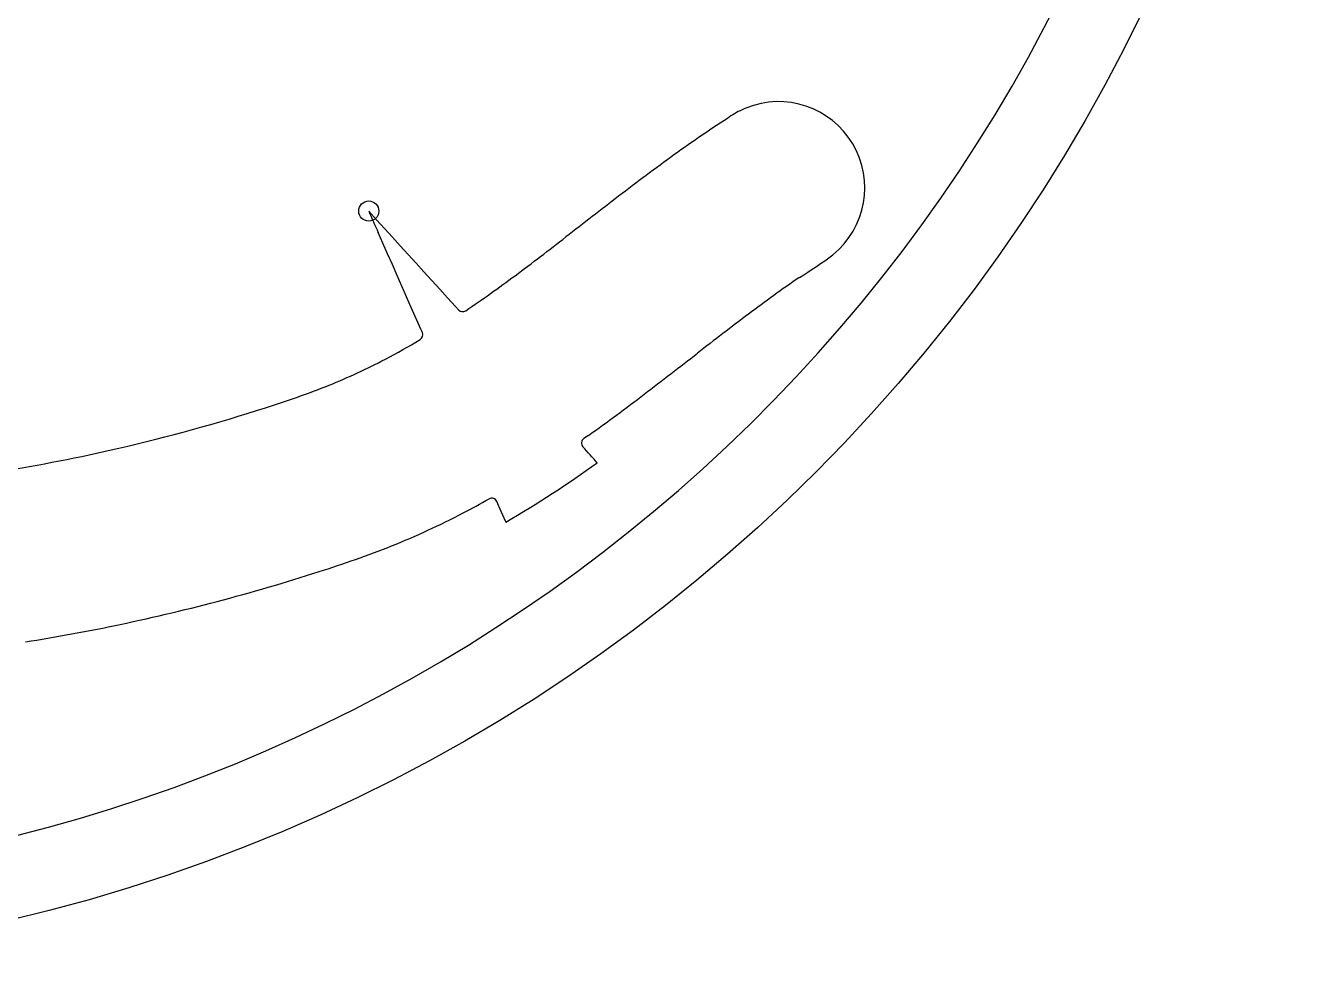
# Model space of a CAD drawing. Header units: millimetres. Extents: x -76 to 76, y -76 to 76.
# Drawn here: x 18 to 76.5, y -76.5 to -33.7 of the extents above; entities that cross this region are included whole.
import ezdxf

# ---------------------------------------------------------------- set-up
doc = ezdxf.new("R2010")
doc.units = ezdxf.units.MM
for name, color, linetype in [('CUT_INNER', 6, 'Continuous'), ('CUT_OUTER', 1, 'Continuous'), ('ENGRAVE', 7, 'Continuous')]:
    doc.layers.add(name, color=color, linetype=linetype)

msp = doc.modelspace()

# ---------------------------------------------------------------- linework, layer by layer
at = {"layer": 'CUT_INNER'}
for points in [[(33.696, -42.201), (33.699, -42.204), (34.054, -42.595), (34.414, -42.991), (34.773, -43.386), (35.133, -43.782), (35.492, -44.178), (35.852, -44.573), (36.211, -44.969), (36.571, -45.364), (36.93, -45.76), (37.289, -46.156), (37.649, -46.551), (37.79, -46.707)], [(36.14, -47.743), (36.067, -47.579), (35.636, -46.601), (35.42, -46.112), (35.205, -45.623), (34.989, -45.134), (34.773, -44.645), (34.558, -44.156), (34.342, -43.667), (34.126, -43.178)], [(43.714, -52.43), (43.712, -52.431), (43.504, -52.575)], [(39.95, -56.382), (39.947, -56.377), (39.734, -55.893), (39.532, -55.437)]]:
    msp.add_lwpolyline(points, dxfattribs=at)
for centre, radius, start, end in [((0, 0), 72.832, 190.89897, 59.46207), ((52.384, -41.141), 3.929, 309.07931, 112.20901), ((83.018, -88.62), 60.432, 122.87652, 125.86171), ((52.395, -41.165), 3.955, 112.2248, 123.47898), ((109.504, -125.225), 105.615, 125.87313, 127.58174), ((468.325, -591.369), 693.87, 127.586869, 127.83734), ((1178.34, 461.695), 1250.648, 203.760079, 203.80899), ((-42.69, 66.541), 139.187, 306.63555, 307.83742), ((43.467, -29.056), 18.945, 301.39575, 306.97153), ((4.188, 3.469), 60.601, 304.04681, 306.65407), ((92.311, -101.835), 68.728, 124.54771, 126.93499), ((37.975, -46.538), 0.25, 222.25652, 304.66949), ((155.974, -186.517), 174.671, 126.93505, 127.89775), ((35.911, -47.844), 0.25, 301.06388, 23.79675), ((23.8, -28.144), 23.375, 297.11066, 301.57604), ((20.797, -22.901), 29.412, 292.1586, 297.66291), ((-168.325, 230.102), 353.288, 307.40184, 307.89715), ((16.626, -11.651), 41.406, 287.36709, 291.63363), ((-10.354, 23.514), 93.224, 305.44869, 307.3962), ((3.894, 26.819), 81.925, 282.97821, 287.83466), ((43.646, -52.78), 0.25, 124.67041, 222.25652), ((4.137, 25.62), 80.702, 279.07527, 283.00055), ((-661.551, -693.783), 952.738, 42.21106, 42.269852), ((13.924, -11.786), 51.635, 300.26708, 305.78618), ((24.097, -29.099), 30.25, 297.36005, 299.91557), ((39.304, -55.538), 0.25, 23.79675, 118.80442), ((20.847, -23.011), 37.151, 291.95279, 297.49652), ((16.616, -11.567), 49.348, 287.46968, 291.54224), ((3.86, 26.93), 89.901, 281.68064, 287.85848), ((4.345, 24.488), 87.411, 279.01946, 281.69366)]:
    msp.add_arc(centre, radius, start, end, dxfattribs=at)
at = {"layer": 'CUT_OUTER'}
msp.add_circle((0, 0), 76.5, dxfattribs=at)
at = {"layer": 'ENGRAVE'}
msp.add_circle((33.695, -42.2), 0.459, dxfattribs=at)

doc.saveas('drawing.dxf')
